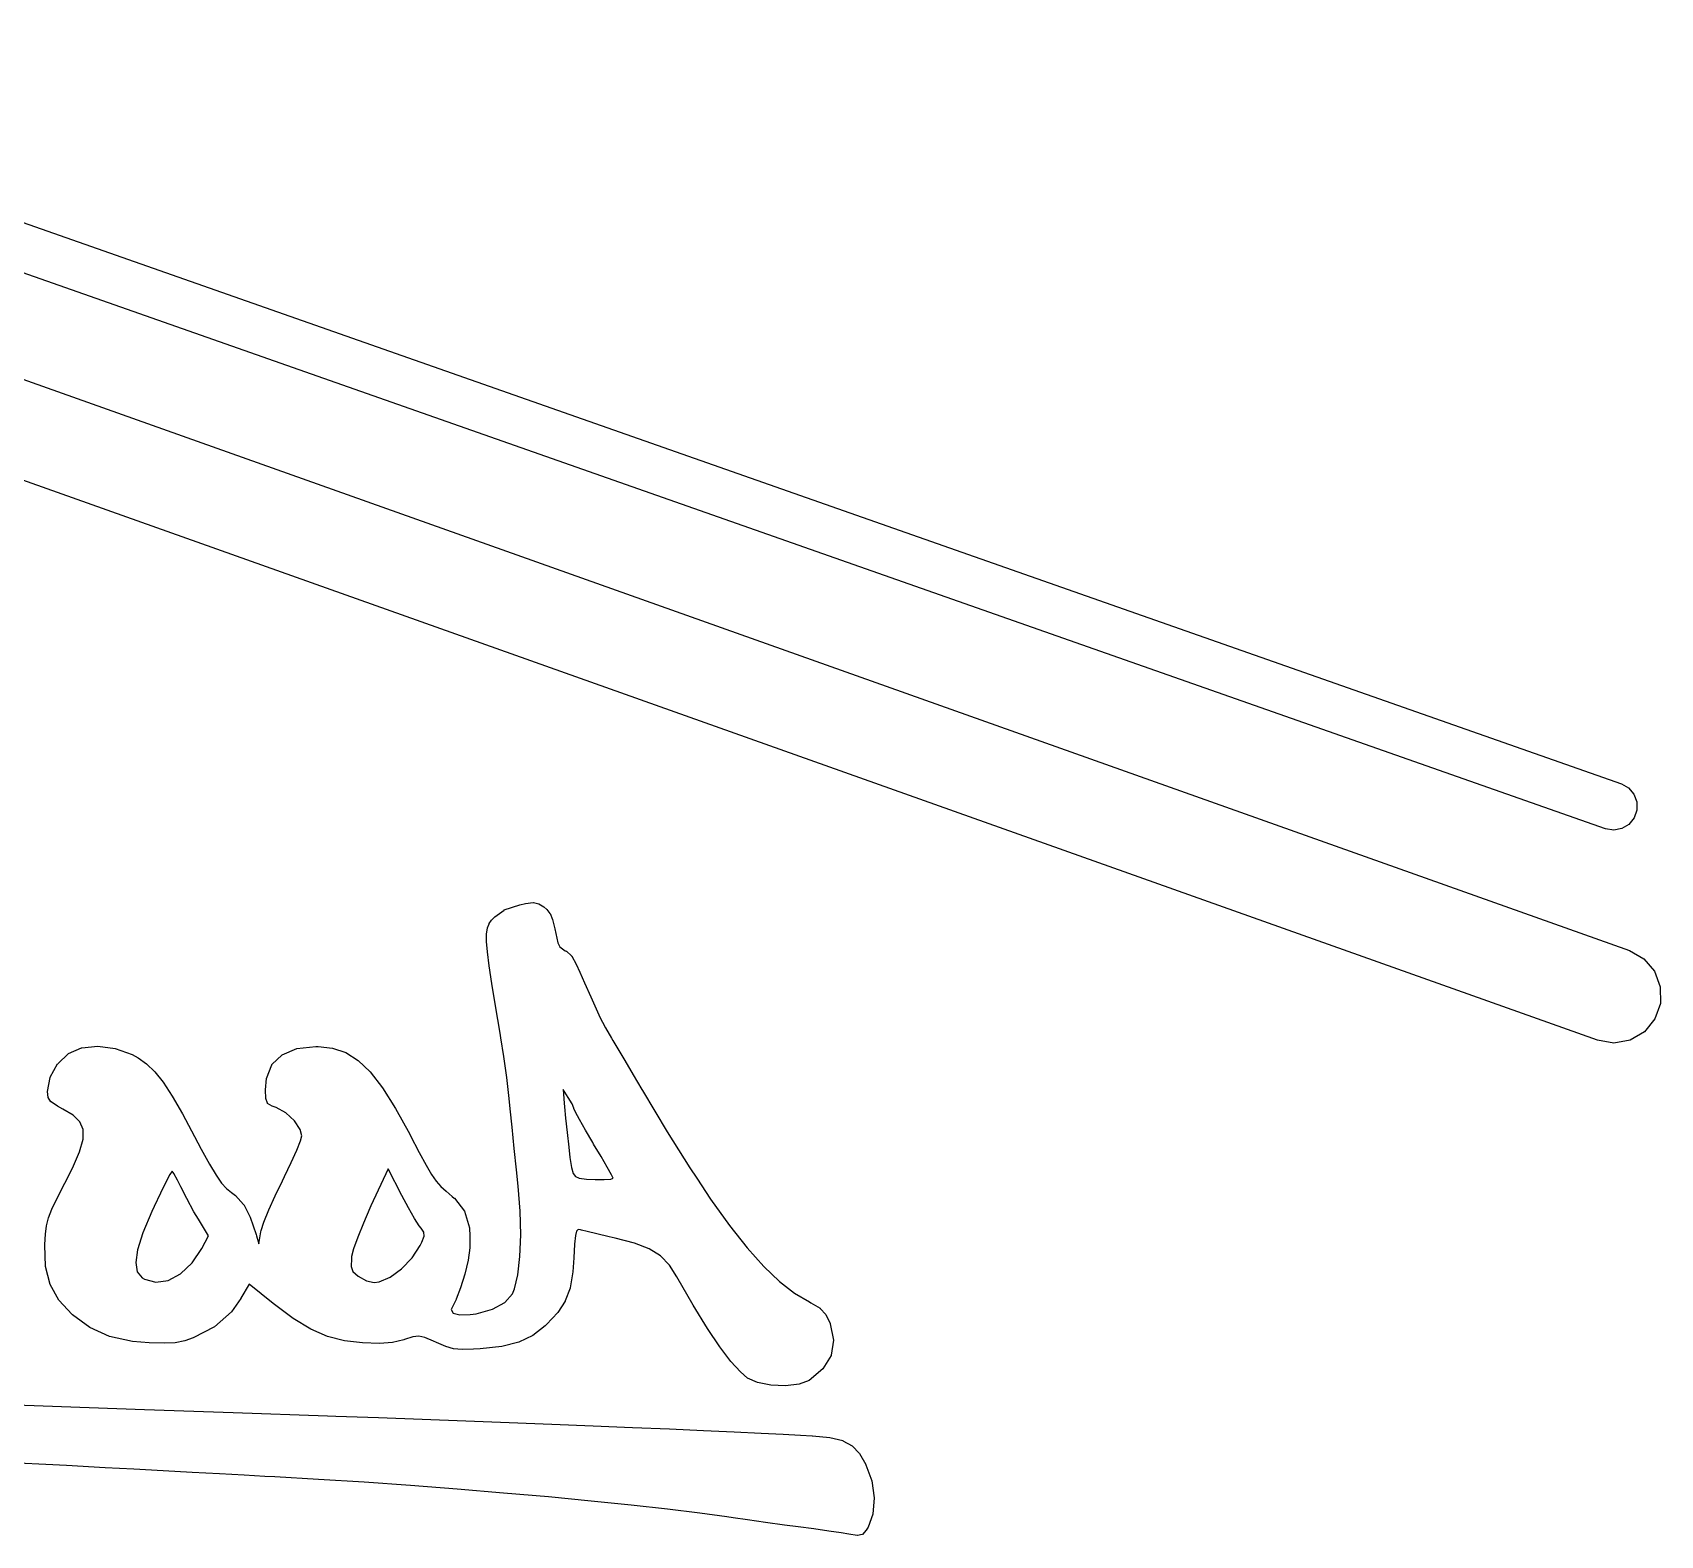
# Model space of a CAD drawing. Extents: x 42 to 258, y -102 to -28.
# Drawn here: x 223.99 to 258.16, y -90.71 to -59.17 of the extents above; entities that cross this region are included whole.
import ezdxf

# ---------------------------------------------------------------- set-up
doc = ezdxf.new("R2010")
doc.units = 0
doc.header["$MEASUREMENT"] = 0
doc.layers.add('BLACK', color=7, linetype='CONTINUOUS')

msp = doc.modelspace()

# ---------------------------------------------------------------- linework, layer by layer
at = {"layer": 'Black'}
for p, q in [((114.635, -27.6328), (257.51, -78.4328)), ((123.991, -28.1032), (257.341, -74.9345)), ((257.009, -75.878), (123.659, -29.0468)), ((256.84, -80.3172), (113.965, -29.5172)), ((257.341, -74.9345), (257.492, -75.0196)), ((257.492, -75.0196), (257.605, -75.1514)), ((257.605, -75.1514), (257.666, -75.3139)), ((257.668, -75.4875), (257.611, -75.6513)), ((257.666, -75.3139), (257.668, -75.4875)), ((257.501, -75.7856), (257.351, -75.8741)), ((257.611, -75.6513), (257.501, -75.7856)), ((257.181, -75.9062), (257.009, -75.878)), ((257.351, -75.8741), (257.181, -75.9062)), ((233.895, -77.5825), (234.219, -77.4711)), ((234.219, -77.4709), (234.342, -77.4462)), ((234.219, -77.471), (234.219, -77.4709)), ((234.219, -77.4711), (234.219, -77.471)), ((234.342, -77.4461), (234.504, -77.4275)), ((234.342, -77.4462), (234.342, -77.4461)), ((234.342, -77.4461), (234.342, -77.4461)), ((234.504, -77.4275), (234.505, -77.4276)), ((234.505, -77.4276), (234.506, -77.4276)), ((234.506, -77.4276), (234.618, -77.4497)), ((234.618, -77.4497), (234.618, -77.4497)), ((234.618, -77.4497), (234.618, -77.4497)), ((234.618, -77.4497), (234.618, -77.45)), ((234.618, -77.45), (234.619, -77.4503)), ((234.619, -77.4503), (234.619, -77.4503)), ((234.619, -77.4503), (234.619, -77.4503)), ((234.619, -77.4503), (234.727, -77.5173)), ((234.727, -77.5173), (234.727, -77.5175)), ((234.727, -77.5175), (234.728, -77.5177)), ((234.728, -77.5177), (234.79, -77.5706)), ((233.542, -77.9594), (233.577, -77.8696)), ((233.577, -77.8691), (233.578, -77.8686)), ((233.577, -77.8696), (233.577, -77.8691)), ((233.578, -77.8686), (233.629, -77.795)), ((233.629, -77.7944), (233.695, -77.7237)), ((233.629, -77.7947), (233.629, -77.7944)), ((233.629, -77.795), (233.629, -77.7947)), ((233.695, -77.7237), (233.696, -77.7234)), ((233.696, -77.7231), (233.894, -77.5831)), ((233.696, -77.7234), (233.696, -77.7231)), ((233.894, -77.5828), (233.895, -77.5825)), ((233.894, -77.5831), (233.894, -77.5828)), ((234.79, -77.5706), (234.791, -77.571)), ((234.791, -77.571), (234.791, -77.5714)), ((234.791, -77.5714), (234.854, -77.6549)), ((234.854, -77.6549), (234.854, -77.6555)), ((234.854, -77.6555), (234.855, -77.656)), ((234.855, -77.656), (234.907, -77.7816)), ((234.907, -77.7816), (234.907, -77.782)), ((234.907, -77.782), (234.907, -77.7823)), ((234.907, -77.7823), (234.959, -77.9777)), ((233.524, -78.08), (233.542, -77.9605)), ((233.524, -78.0803), (233.524, -78.08)), ((233.524, -78.0807), (233.524, -78.0803)), ((233.524, -78.2431), (233.524, -78.0807)), ((233.542, -77.96), (233.542, -77.9594)), ((233.542, -77.9605), (233.542, -77.96)), ((234.959, -77.9777), (234.959, -77.9779)), ((234.959, -77.9779), (234.959, -77.978)), ((234.959, -77.978), (235.021, -78.2704)), ((233.524, -78.2433), (233.524, -78.2431)), ((233.524, -78.2435), (233.524, -78.2433)), ((233.542, -78.4623), (233.524, -78.2435)), ((233.542, -78.4624), (233.542, -78.4623)), ((233.542, -78.4625), (233.542, -78.4624)), ((233.578, -78.751), (233.542, -78.4625)), ((235.021, -78.2704), (235.06, -78.3537)), ((235.06, -78.3537), (235.175, -78.4365)), ((235.175, -78.4365), (235.197, -78.4452)), ((235.197, -78.4452), (235.197, -78.4453)), ((235.197, -78.4453), (235.197, -78.4453)), ((235.197, -78.4453), (235.198, -78.4457)), ((235.198, -78.4457), (235.199, -78.4461)), ((235.199, -78.4461), (235.199, -78.4462)), ((235.199, -78.4462), (235.199, -78.4462)), ((235.199, -78.4462), (235.309, -78.5472)), ((235.309, -78.5472), (235.309, -78.5478)), ((235.309, -78.5478), (235.31, -78.5483)), ((235.31, -78.5483), (235.406, -78.7159)), ((257.51, -78.4328), (257.812, -78.6042)), ((233.578, -78.7511), (233.578, -78.751)), ((233.634, -79.1226), (233.578, -78.7511)), ((233.578, -78.7511), (233.578, -78.7511)), ((235.406, -78.7159), (235.406, -78.7162)), ((235.406, -78.7162), (235.407, -78.7165)), ((235.407, -78.7165), (235.479, -78.8871)), ((235.479, -78.8871), (235.479, -78.8871)), ((235.479, -78.8871), (235.578, -79.1139)), ((257.812, -78.6042), (258.037, -78.8686)), ((258.037, -78.8686), (258.158, -79.194)), ((233.634, -79.1227), (233.634, -79.1226)), ((233.711, -79.5907), (233.634, -79.1227)), ((233.634, -79.1227), (233.634, -79.1227)), ((235.578, -79.1139), (235.578, -79.1139)), ((235.578, -79.1139), (235.709, -79.405)), ((258.158, -79.194), (258.161, -79.5413)), ((233.808, -80.1684), (233.711, -79.5907)), ((233.711, -79.5907), (233.711, -79.5907)), ((233.711, -79.5907), (233.711, -79.5907)), ((235.709, -79.405), (235.882, -79.7856)), ((258.161, -79.5413), (258.045, -79.8685)), ((235.882, -79.7856), (235.882, -79.7856)), ((235.882, -79.7856), (235.897, -79.8173)), ((235.897, -79.8173), (236.017, -80.0527)), ((258.045, -79.8685), (257.823, -80.1362)), ((233.824, -80.2648), (233.808, -80.1684)), ((233.808, -80.1684), (233.808, -80.1684)), ((233.808, -80.1684), (233.808, -80.1684)), ((233.885, -80.6536), (233.824, -80.2648)), ((236.017, -80.0527), (236.143, -80.2731)), ((236.143, -80.2731), (236.171, -80.3193)), ((257.823, -80.1362), (257.524, -80.3121)), ((224.522, -80.8119), (224.748, -80.595)), ((224.748, -80.595), (224.749, -80.5945)), ((224.748, -80.595), (224.748, -80.595)), ((224.748, -80.595), (224.748, -80.595)), ((224.749, -80.5945), (224.75, -80.5941)), ((224.75, -80.594), (225.025, -80.4783)), ((224.75, -80.5941), (224.75, -80.594)), ((224.75, -80.5941), (224.75, -80.5941)), ((225.025, -80.4782), (225.026, -80.478)), ((225.025, -80.4783), (225.025, -80.4782)), ((225.026, -80.478), (225.364, -80.4423)), ((225.364, -80.4423), (225.365, -80.4424)), ((225.365, -80.4424), (225.366, -80.4423)), ((225.366, -80.4423), (225.729, -80.488)), ((225.729, -80.488), (225.729, -80.4881)), ((225.729, -80.4881), (225.73, -80.4882)), ((225.73, -80.4882), (226.082, -80.6146)), ((226.082, -80.6146), (226.082, -80.6148)), ((226.082, -80.6148), (226.082, -80.6149)), ((226.082, -80.6149), (226.208, -80.6837)), ((229.019, -80.828), (229.231, -80.6195)), ((229.231, -80.6195), (229.232, -80.6194)), ((229.231, -80.6195), (229.231, -80.6195)), ((229.232, -80.619), (229.233, -80.6185)), ((229.232, -80.6194), (229.232, -80.619)), ((229.233, -80.6185), (229.54, -80.4923)), ((229.233, -80.6185), (229.233, -80.6185)), ((229.233, -80.6185), (229.233, -80.6185)), ((229.54, -80.4923), (229.541, -80.4921)), ((229.541, -80.4921), (229.542, -80.4919)), ((229.542, -80.4919), (229.943, -80.4495)), ((229.943, -80.4495), (229.943, -80.4495)), ((229.943, -80.4495), (229.943, -80.4495)), ((229.943, -80.4495), (229.986, -80.4499)), ((229.986, -80.4499), (229.987, -80.45)), ((229.987, -80.45), (229.987, -80.45)), ((229.987, -80.45), (230.291, -80.4827)), ((230.291, -80.4827), (230.292, -80.4828)), ((230.292, -80.4828), (230.292, -80.4829)), ((230.292, -80.4829), (230.568, -80.575)), ((230.568, -80.575), (230.569, -80.5753)), ((230.569, -80.5753), (230.57, -80.5755)), ((230.57, -80.5755), (230.828, -80.7373)), ((236.171, -80.3193), (236.171, -80.3193)), ((236.171, -80.3193), (236.172, -80.3193)), ((236.172, -80.3193), (236.277, -80.4954)), ((236.277, -80.4954), (236.277, -80.4954)), ((236.277, -80.4954), (236.277, -80.4954)), ((236.277, -80.4954), (236.425, -80.7438)), ((257.182, -80.375), (256.84, -80.3172)), ((257.524, -80.3121), (257.182, -80.375)), ((224.366, -81.0932), (224.521, -80.8131)), ((224.521, -80.8125), (224.522, -80.8119)), ((224.521, -80.8131), (224.521, -80.8125)), ((226.208, -80.6837), (226.208, -80.6839)), ((226.208, -80.6839), (226.209, -80.684)), ((226.209, -80.684), (226.388, -80.8109)), ((226.388, -80.8109), (226.388, -80.8112)), ((226.388, -80.8112), (226.388, -80.8114)), ((226.388, -80.8114), (226.559, -80.977)), ((228.903, -81.1188), (229.018, -80.8297)), ((229.018, -80.8294), (229.019, -80.8288)), ((229.018, -80.8295), (229.018, -80.8294)), ((229.018, -80.8297), (229.018, -80.8295)), ((229.019, -80.8281), (229.019, -80.828)), ((229.019, -80.8282), (229.019, -80.8281)), ((229.019, -80.8288), (229.019, -80.8282)), ((230.828, -80.7373), (230.829, -80.7377)), ((230.829, -80.7377), (230.829, -80.7379)), ((230.829, -80.7379), (231.081, -80.9798)), ((233.946, -81.1004), (233.885, -80.6536)), ((236.425, -80.7438), (236.425, -80.7438)), ((236.425, -80.7438), (236.425, -80.7438)), ((236.425, -80.7438), (236.6, -81.0383)), ((224.309, -81.3891), (224.366, -81.0947)), ((224.366, -81.0939), (224.366, -81.0932)), ((224.366, -81.0947), (224.366, -81.0939)), ((226.559, -80.977), (226.559, -80.9773)), ((226.559, -80.9773), (226.559, -80.9775)), ((226.559, -80.9775), (226.733, -81.1974)), ((226.733, -81.1974), (226.734, -81.1976)), ((226.734, -81.1976), (226.734, -81.1977)), ((226.734, -81.1977), (226.923, -81.4874)), ((228.881, -81.354), (228.903, -81.1202)), ((228.903, -81.1195), (228.903, -81.1188)), ((228.903, -81.1202), (228.903, -81.1195)), ((231.081, -80.9798), (231.081, -80.9801)), ((231.081, -80.9801), (231.082, -80.9804)), ((231.082, -80.9804), (231.338, -81.3126)), ((231.338, -81.3126), (231.338, -81.3128)), ((231.338, -81.3128), (231.339, -81.313)), ((231.339, -81.313), (231.611, -81.7458)), ((233.999, -81.5368), (233.946, -81.1004)), ((236.6, -81.0383), (236.6, -81.0383)), ((236.6, -81.0383), (236.6, -81.0383)), ((236.6, -81.0383), (236.785, -81.3526)), ((224.309, -81.3899), (224.309, -81.3891)), ((224.309, -81.3906), (224.309, -81.3899)), ((224.322, -81.5168), (224.309, -81.3906)), ((224.322, -81.517), (224.322, -81.5168)), ((224.322, -81.5173), (224.322, -81.517)), ((224.322, -81.5179), (224.322, -81.5173)), ((224.322, -81.5184), (224.322, -81.5179)), ((224.323, -81.5187), (224.322, -81.5184)), ((224.323, -81.5189), (224.323, -81.5187)), ((224.381, -81.6101), (224.323, -81.5189)), ((224.381, -81.6102), (224.381, -81.6101)), ((224.381, -81.6103), (224.381, -81.6102)), ((224.382, -81.6108), (224.381, -81.6103)), ((224.382, -81.6114), (224.382, -81.6108)), ((224.383, -81.6115), (224.382, -81.6114)), ((224.382, -81.6114), (224.382, -81.6114)), ((224.515, -81.7006), (224.383, -81.6115)), ((226.923, -81.4874), (226.923, -81.4876)), ((226.923, -81.4876), (226.923, -81.4877)), ((226.923, -81.4877), (227.14, -81.8627)), ((228.881, -81.3543), (228.881, -81.354)), ((228.881, -81.3546), (228.881, -81.3543)), ((228.888, -81.5379), (228.881, -81.3546)), ((228.888, -81.5387), (228.888, -81.5379)), ((228.888, -81.5394), (228.888, -81.5387)), ((228.925, -81.6386), (228.888, -81.5394)), ((228.926, -81.6393), (228.925, -81.6386)), ((228.926, -81.6399), (228.926, -81.6393)), ((228.926, -81.64), (228.926, -81.6399)), ((228.926, -81.6401), (228.926, -81.64)), ((228.927, -81.6406), (228.926, -81.6401)), ((228.927, -81.6411), (228.927, -81.6406)), ((229.021, -81.6991), (228.927, -81.6411)), ((234.022, -81.7567), (233.999, -81.5368)), ((235.238, -81.5141), (235.129, -81.3492)), ((235.129, -81.3492), (235.153, -81.638)), ((235.153, -81.638), (235.16, -81.7101)), ((235.319, -81.6517), (235.238, -81.5141)), ((235.357, -81.7438), (235.319, -81.6517)), ((236.785, -81.3526), (236.785, -81.3526)), ((236.785, -81.3526), (236.785, -81.3526)), ((236.785, -81.3526), (236.797, -81.372)), ((236.797, -81.372), (237.315, -82.2376)), ((224.515, -81.7007), (224.515, -81.7006)), ((224.515, -81.7009), (224.515, -81.7007)), ((224.627, -81.7595), (224.515, -81.7009)), ((224.846, -81.8885), (224.627, -81.7595)), ((224.99, -82.0257), (224.846, -81.8885)), ((227.14, -81.8627), (227.14, -81.8627)), ((227.14, -81.8627), (227.14, -81.8628)), ((227.14, -81.8628), (227.396, -82.3386)), ((229.022, -81.6993), (229.021, -81.6991)), ((229.022, -81.6995), (229.022, -81.6993)), ((229.104, -81.7284), (229.022, -81.6995)), ((229.309, -81.8377), (229.104, -81.7284)), ((229.49, -82.0042), (229.309, -81.8377)), ((231.611, -81.7458), (231.611, -81.746)), ((231.611, -81.746), (231.611, -81.7461)), ((231.611, -81.7461), (231.91, -82.29)), ((234.059, -82.1376), (234.022, -81.7567)), ((235.16, -81.7101), (235.183, -81.9521)), ((235.183, -81.9521), (235.183, -81.9521)), ((235.183, -81.9521), (235.214, -82.2514)), ((235.357, -81.7478), (235.357, -81.7438)), ((235.358, -81.7485), (235.357, -81.7478)), ((235.358, -81.7493), (235.358, -81.7485)), ((235.389, -81.8217), (235.358, -81.7493)), ((235.389, -81.8219), (235.389, -81.8217)), ((235.389, -81.8221), (235.389, -81.8219)), ((235.474, -81.9804), (235.389, -81.8221)), ((235.474, -81.9805), (235.474, -81.9804)), ((235.599, -82.2021), (235.474, -81.9805)), ((235.474, -81.9805), (235.474, -81.9805)), ((225.06, -82.1878), (224.99, -82.0257)), ((225.058, -82.3923), (225.06, -82.1878)), ((227.396, -82.3386), (227.396, -82.3387)), ((227.396, -82.3387), (227.396, -82.3387)), ((227.396, -82.3387), (227.534, -82.5981)), ((229.611, -82.1906), (229.49, -82.0042)), ((229.643, -82.3231), (229.611, -82.1906)), ((229.615, -82.4292), (229.643, -82.3231)), ((231.91, -82.29), (231.91, -82.29)), ((231.91, -82.29), (231.91, -82.29)), ((231.91, -82.29), (231.92, -82.3097)), ((231.92, -82.3097), (232.11, -82.6692)), ((234.104, -82.5845), (234.059, -82.1376)), ((234.059, -82.1376), (234.059, -82.1376)), ((234.059, -82.1376), (234.059, -82.1376)), ((235.214, -82.2514), (235.248, -82.5596)), ((235.6, -82.2021), (235.599, -82.2021)), ((235.6, -82.2022), (235.6, -82.2021)), ((235.754, -82.4645), (235.6, -82.2022)), ((237.315, -82.2376), (237.789, -82.9937)), ((224.834, -82.9969), (224.982, -82.6565)), ((224.982, -82.6565), (225.058, -82.3923)), ((227.534, -82.5981), (227.708, -82.9153)), ((229.425, -82.8804), (229.539, -82.6236)), ((229.539, -82.6236), (229.615, -82.4292)), ((232.11, -82.6692), (232.255, -82.9367)), ((234.151, -83.0371), (234.104, -82.5845)), ((234.104, -82.5845), (234.104, -82.5845)), ((234.104, -82.5845), (234.104, -82.5845)), ((235.248, -82.5596), (235.274, -82.7781)), ((235.754, -82.4646), (235.754, -82.4645)), ((235.754, -82.4645), (235.754, -82.4645)), ((235.771, -82.4938), (235.754, -82.4646)), ((235.927, -82.7569), (235.771, -82.4938)), ((235.771, -82.4938), (235.771, -82.4938)), ((224.674, -83.3151), (224.834, -82.9969)), ((227.708, -82.9153), (227.848, -83.1473)), ((229.284, -83.1744), (229.425, -82.8804)), ((231.457, -83.0172), (231.096, -83.7937)), ((231.746, -83.575), (231.457, -83.0172)), ((232.255, -82.9367), (232.371, -83.1321)), ((235.274, -82.7781), (235.306, -82.9877)), ((235.306, -82.9877), (235.342, -83.1121)), ((236.056, -82.9793), (235.927, -82.7569)), ((236.146, -83.139), (236.056, -82.9793)), ((237.789, -82.9937), (237.934, -83.2117)), ((224.513, -83.6285), (224.674, -83.3151)), ((226.791, -83.2967), (226.677, -83.5276)), ((226.877, -83.1348), (226.791, -83.2967)), ((226.922, -83.0659), (226.877, -83.1348)), ((226.963, -83.114), (226.922, -83.0659)), ((227.039, -83.2493), (226.963, -83.114)), ((227.108, -83.3905), (227.039, -83.2493)), ((227.848, -83.1473), (227.963, -83.3119)), ((227.963, -83.3119), (228.067, -83.4272)), ((229.087, -83.5774), (229.24, -83.2625)), ((229.24, -83.2625), (229.284, -83.1744)), ((229.24, -83.2625), (229.24, -83.2625)), ((229.24, -83.2625), (229.24, -83.2625)), ((232.371, -83.1321), (232.469, -83.2754)), ((232.469, -83.2754), (232.565, -83.3866)), ((234.187, -83.376), (234.151, -83.0371)), ((234.151, -83.0371), (234.151, -83.0371)), ((234.151, -83.0371), (234.151, -83.0371)), ((235.342, -83.1121), (235.387, -83.176)), ((235.387, -83.176), (235.45, -83.2054)), ((235.45, -83.2054), (235.469, -83.21)), ((235.469, -83.21), (235.618, -83.2301)), ((235.618, -83.2301), (235.805, -83.2404)), ((235.805, -83.2404), (235.99, -83.2405)), ((235.99, -83.2405), (236.131, -83.2304)), ((236.131, -83.2304), (236.182, -83.2115)), ((236.182, -83.2115), (236.146, -83.139)), ((237.934, -83.2117), (238.223, -83.6474)), ((224.402, -83.8612), (224.513, -83.6287)), ((224.513, -83.6286), (224.513, -83.6285)), ((224.513, -83.6287), (224.513, -83.6286)), ((226.677, -83.5276), (226.545, -83.8057)), ((227.231, -83.6367), (227.108, -83.3905)), ((227.108, -83.3905), (227.108, -83.3905)), ((227.108, -83.3905), (227.108, -83.3905)), ((227.231, -83.6368), (227.231, -83.6367)), ((227.231, -83.6367), (227.231, -83.6367)), ((227.382, -83.9132), (227.231, -83.6368)), ((228.067, -83.4272), (228.172, -83.5112)), ((228.172, -83.5112), (228.251, -83.5709)), ((228.251, -83.5709), (228.251, -83.5712)), ((228.251, -83.5712), (228.252, -83.5715)), ((228.252, -83.5715), (228.425, -83.7623)), ((228.953, -83.8772), (229.087, -83.5775)), ((229.087, -83.5775), (229.087, -83.5774)), ((229.087, -83.5774), (229.087, -83.5774)), ((231.746, -83.5751), (231.746, -83.575)), ((231.882, -83.8304), (231.746, -83.5751)), ((231.746, -83.5751), (231.746, -83.5751)), ((232.565, -83.3866), (232.672, -83.4859)), ((232.672, -83.4859), (232.803, -83.5933)), ((232.803, -83.5933), (232.803, -83.5933)), ((232.803, -83.5933), (232.803, -83.5934)), ((232.803, -83.5934), (232.846, -83.6297)), ((232.846, -83.6297), (232.847, -83.6301)), ((232.847, -83.6301), (232.847, -83.6305)), ((232.847, -83.6305), (233.058, -83.902)), ((234.229, -83.9), (234.187, -83.376)), ((238.223, -83.6474), (238.622, -84.2055)), ((224.289, -84.2081), (224.33, -84.0446)), ((224.33, -84.0446), (224.331, -84.0443)), ((224.331, -84.044), (224.402, -83.8615)), ((224.331, -84.0443), (224.331, -84.044)), ((224.402, -83.8613), (224.402, -83.8612)), ((224.402, -83.8615), (224.402, -83.8613)), ((226.498, -83.9087), (226.311, -84.3558)), ((226.545, -83.8057), (226.498, -83.9087)), ((227.382, -83.9133), (227.382, -83.9132)), ((227.382, -83.9132), (227.382, -83.9132)), ((227.475, -84.0734), (227.382, -83.9133)), ((228.425, -83.7623), (228.426, -83.7629)), ((228.426, -83.7629), (228.426, -83.7634)), ((228.426, -83.7634), (228.565, -84.0264)), ((228.565, -84.0264), (228.565, -84.0268)), ((228.565, -84.0268), (228.565, -84.0272)), ((228.565, -84.0272), (228.686, -84.3899)), ((228.85, -84.1318), (228.952, -83.8774)), ((228.952, -83.8774), (228.953, -83.8773)), ((228.953, -83.8773), (228.953, -83.8772)), ((231.075, -83.8386), (230.937, -84.154)), ((231.096, -83.7937), (231.075, -83.8386)), ((231.882, -83.8305), (231.882, -83.8304)), ((231.882, -83.8304), (231.882, -83.8304)), ((232.009, -84.0531), (231.882, -83.8305)), ((233.058, -83.902), (233.058, -83.902)), ((233.058, -83.902), (233.058, -83.902)), ((233.058, -83.902), (233.058, -83.9028)), ((233.058, -83.9028), (233.058, -83.9035)), ((233.058, -83.9035), (233.058, -83.9035)), ((233.058, -83.9035), (233.058, -83.9036)), ((233.058, -83.9036), (233.168, -84.2496)), ((234.241, -84.3997), (234.229, -83.9)), ((224.255, -84.603), (224.267, -84.3846)), ((224.267, -84.3842), (224.289, -84.2088)), ((224.267, -84.3844), (224.267, -84.3842)), ((224.267, -84.3846), (224.267, -84.3844)), ((224.289, -84.2085), (224.289, -84.2081)), ((224.289, -84.2088), (224.289, -84.2085)), ((226.311, -84.3558), (226.199, -84.7106)), ((227.475, -84.0735), (227.475, -84.0734)), ((227.686, -84.4234), (227.475, -84.0735)), ((227.475, -84.0735), (227.475, -84.0735)), ((228.686, -84.3899), (228.686, -84.3901)), ((228.686, -84.3901), (228.686, -84.3902)), ((228.686, -84.3902), (228.695, -84.4219)), ((228.741, -84.5911), (228.786, -84.3369)), ((228.786, -84.3367), (228.792, -84.3115)), ((228.786, -84.3368), (228.786, -84.3367)), ((228.786, -84.3369), (228.786, -84.3368)), ((228.792, -84.311), (228.85, -84.1321)), ((228.792, -84.3113), (228.792, -84.311)), ((228.792, -84.3115), (228.792, -84.3113)), ((228.85, -84.1319), (228.85, -84.1318)), ((228.85, -84.1321), (228.85, -84.1319)), ((230.937, -84.154), (230.819, -84.4497)), ((232.009, -84.0532), (232.009, -84.0531)), ((232.01, -84.0533), (232.009, -84.0532)), ((232.109, -84.2118), (232.01, -84.0533)), ((232.109, -84.212), (232.109, -84.2118)), ((232.109, -84.2122), (232.109, -84.212)), ((232.148, -84.2625), (232.109, -84.2122)), ((232.21, -84.3454), (232.148, -84.2625)), ((232.217, -84.4251), (232.21, -84.3454)), ((233.168, -84.2496), (233.168, -84.2503)), ((233.168, -84.2503), (233.168, -84.251)), ((233.168, -84.251), (233.171, -84.4258)), ((235.41, -84.3207), (235.387, -84.4151)), ((235.444, -84.2888), (235.41, -84.3207)), ((235.498, -84.294), (235.444, -84.2888)), ((235.513, -84.2982), (235.498, -84.294)), ((235.513, -84.2983), (235.513, -84.2982)), ((235.513, -84.2982), (235.513, -84.2982)), ((235.633, -84.3293), (235.513, -84.2983)), ((235.634, -84.3293), (235.633, -84.3293)), ((235.841, -84.3791), (235.634, -84.3293)), ((235.634, -84.3293), (235.634, -84.3293)), ((236.1, -84.4389), (235.841, -84.3791)), ((235.841, -84.3791), (235.841, -84.3791)), ((235.841, -84.3791), (235.841, -84.3791)), ((238.622, -84.2055), (238.993, -84.675)), ((224.255, -84.6031), (224.255, -84.603)), ((224.255, -84.6067), (224.255, -84.6031)), ((224.255, -84.6031), (224.255, -84.6031)), ((224.255, -84.6069), (224.255, -84.6067)), ((224.255, -84.607), (224.255, -84.6069)), ((224.269, -85.0628), (224.255, -84.607)), ((226.199, -84.7106), (226.159, -84.9808)), ((227.344, -84.9893), (227.548, -84.685)), ((227.548, -84.685), (227.686, -84.4234)), ((228.695, -84.4219), (228.741, -84.5911)), ((230.733, -84.6942), (230.692, -84.8561)), ((230.819, -84.4497), (230.733, -84.6942)), ((231.959, -84.8796), (232.13, -84.6211)), ((232.13, -84.6211), (232.165, -84.5517)), ((232.165, -84.5517), (232.217, -84.4251)), ((233.175, -84.6708), (233.134, -84.9316)), ((233.171, -84.4258), (233.175, -84.6684)), ((233.175, -84.6684), (233.175, -84.6687)), ((233.175, -84.6687), (233.175, -84.669)), ((233.175, -84.669), (233.175, -84.6705)), ((233.175, -84.6705), (233.175, -84.6706)), ((233.175, -84.6706), (233.175, -84.6708)), ((234.225, -84.8528), (234.241, -84.3997)), ((235.37, -84.5941), (235.355, -84.8788)), ((235.387, -84.4151), (235.37, -84.5941)), ((236.219, -84.4658), (236.1, -84.4389)), ((236.1, -84.4389), (236.1, -84.4389)), ((236.1, -84.4389), (236.1, -84.4389)), ((236.629, -84.5724), (236.219, -84.4658)), ((236.938, -84.6921), (236.629, -84.5724)), ((237.173, -84.8414), (236.938, -84.6921)), ((238.993, -84.675), (239.341, -85.0629)), ((224.269, -85.0633), (224.269, -85.0628)), ((224.269, -85.0638), (224.269, -85.0633)), ((224.362, -85.4403), (224.269, -85.0638)), ((226.159, -84.9808), (226.191, -85.1741)), ((227.101, -85.2153), (227.344, -84.9893)), ((230.687, -84.8945), (230.679, -85.0606)), ((230.679, -85.0606), (230.719, -85.1659)), ((230.692, -84.8561), (230.687, -84.8945)), ((231.738, -85.1099), (231.959, -84.8796)), ((233.134, -84.932), (233.064, -85.2254)), ((233.134, -84.9316), (233.134, -84.9318)), ((233.134, -84.9318), (233.134, -84.932)), ((234.182, -85.2369), (234.225, -84.8528)), ((235.355, -84.8789), (235.333, -85.1778)), ((235.355, -84.8788), (235.355, -84.8788)), ((235.355, -84.8788), (235.355, -84.8789)), ((237.361, -85.037), (237.173, -84.8414)), ((237.519, -85.2805), (237.361, -85.037)), ((239.341, -85.0629), (239.671, -85.3761)), ((226.191, -85.1741), (226.293, -85.2998)), ((226.293, -85.2998), (226.343, -85.331)), ((226.343, -85.331), (226.581, -85.3955)), ((226.581, -85.3955), (226.841, -85.3538)), ((226.841, -85.3538), (227.101, -85.2153)), ((230.719, -85.1659), (230.827, -85.2664)), ((230.827, -85.2664), (230.831, -85.2695)), ((230.831, -85.2695), (231.001, -85.3636)), ((231.001, -85.3636), (231.166, -85.4024)), ((231.166, -85.4024), (231.268, -85.3885)), ((231.268, -85.3885), (231.498, -85.2877)), ((231.498, -85.2877), (231.738, -85.1099)), ((233.064, -85.2257), (232.979, -85.5121)), ((233.064, -85.2254), (233.064, -85.2255)), ((233.064, -85.2255), (233.064, -85.2257)), ((234.113, -85.5297), (234.182, -85.2369)), ((235.333, -85.1783), (235.276, -85.5146)), ((235.333, -85.1778), (235.333, -85.1781)), ((235.333, -85.1781), (235.333, -85.1783)), ((237.863, -85.8748), (237.519, -85.2805)), ((239.671, -85.3761), (239.988, -85.6214)), ((224.362, -85.4409), (224.362, -85.4403)), ((224.362, -85.4415), (224.362, -85.4409)), ((224.543, -85.7676), (224.362, -85.4415)), ((228.369, -85.7316), (228.169, -86.0139)), ((228.538, -85.436), (228.369, -85.7312)), ((228.369, -85.7312), (228.369, -85.7314)), ((228.369, -85.7314), (228.369, -85.7316)), ((229.041, -85.8369), (228.538, -85.436)), ((232.888, -85.7529), (232.805, -85.9067)), ((232.978, -85.5124), (232.888, -85.7523)), ((232.888, -85.7523), (232.888, -85.7526)), ((232.888, -85.7526), (232.888, -85.7529)), ((232.979, -85.5121), (232.978, -85.5122)), ((232.978, -85.5122), (232.978, -85.5124)), ((233.909, -85.8165), (234.07, -85.6351)), ((234.07, -85.6351), (234.113, -85.5297)), ((235.276, -85.5155), (235.175, -85.7873)), ((235.276, -85.5146), (235.276, -85.5151)), ((235.276, -85.5151), (235.276, -85.5155)), ((239.988, -85.6214), (240.299, -85.8061)), ((224.544, -85.768), (224.543, -85.7676)), ((224.544, -85.7685), (224.544, -85.768)), ((224.826, -86.0729), (224.544, -85.7685)), ((224.826, -86.073), (224.826, -86.0729)), ((224.827, -86.0732), (224.826, -86.073)), ((224.83, -86.0764), (224.827, -86.0732)), ((224.83, -86.0766), (224.83, -86.0764)), ((224.83, -86.0767), (224.83, -86.0766)), ((225.196, -86.3462), (224.83, -86.0767)), ((228.168, -86.0147), (227.812, -86.3318)), ((228.169, -86.0143), (228.168, -86.0147)), ((228.169, -86.0139), (228.169, -86.0143)), ((229.042, -85.837), (229.041, -85.8369)), ((229.041, -85.8369), (229.041, -85.8369)), ((229.462, -86.1519), (229.042, -85.837)), ((232.805, -85.9067), (232.778, -85.9689)), ((232.778, -85.9689), (232.824, -86.0407)), ((232.824, -86.0407), (232.964, -86.0794)), ((232.964, -86.0794), (233.181, -86.0741)), ((233.181, -86.0741), (233.302, -86.0558)), ((233.302, -86.0558), (233.646, -85.9603)), ((233.646, -85.9603), (233.909, -85.8165)), ((235.016, -86.0318), (234.784, -86.2814)), ((235.175, -85.7883), (235.016, -86.0312)), ((235.016, -86.0312), (235.016, -86.0315)), ((235.016, -86.0315), (235.016, -86.0318)), ((235.175, -85.7873), (235.175, -85.7878)), ((235.175, -85.7878), (235.175, -85.7883)), ((237.863, -85.8749), (237.863, -85.8748)), ((237.863, -85.8748), (237.863, -85.8748)), ((238.162, -86.3624), (237.863, -85.8749)), ((240.299, -85.8061), (240.331, -85.8225)), ((240.331, -85.8225), (240.331, -85.8226)), ((240.331, -85.8226), (240.331, -85.8227)), ((240.331, -85.8227), (240.525, -85.9408)), ((240.525, -85.9408), (240.525, -85.9413)), ((240.525, -85.9413), (240.526, -85.9417)), ((240.526, -85.9417), (240.645, -86.0714)), ((240.645, -86.0714), (240.646, -86.0721)), ((240.646, -86.0721), (240.646, -86.0727)), ((240.646, -86.0727), (240.735, -86.2579)), ((225.197, -86.3464), (225.196, -86.3462)), ((225.197, -86.3467), (225.197, -86.3464)), ((225.61, -86.5298), (225.197, -86.3467)), ((227.811, -86.3325), (227.364, -86.5623)), ((227.812, -86.3318), (227.811, -86.3321)), ((227.811, -86.3321), (227.811, -86.3325)), ((229.463, -86.152), (229.462, -86.1519)), ((229.463, -86.1521), (229.463, -86.152)), ((229.834, -86.38), (229.463, -86.1521)), ((229.834, -86.3801), (229.834, -86.38)), ((229.834, -86.3803), (229.834, -86.3801)), ((230.184, -86.5337), (229.834, -86.3803)), ((234.755, -86.3091), (234.497, -86.5098)), ((234.756, -86.3088), (234.755, -86.3089)), ((234.755, -86.3089), (234.755, -86.3091)), ((234.784, -86.2816), (234.756, -86.3088)), ((234.784, -86.2814), (234.784, -86.2815)), ((234.784, -86.2815), (234.784, -86.2816)), ((238.162, -86.3625), (238.162, -86.3624)), ((238.162, -86.3626), (238.162, -86.3625)), ((238.421, -86.7524), (238.162, -86.3626)), ((240.735, -86.2579), (240.735, -86.2581)), ((240.735, -86.2581), (240.735, -86.2583)), ((240.735, -86.2583), (240.737, -86.264)), ((240.737, -86.264), (240.737, -86.2644)), ((240.737, -86.2644), (240.737, -86.2648)), ((240.737, -86.2648), (240.807, -86.6074)), ((225.61, -86.5299), (225.61, -86.5298)), ((225.611, -86.5301), (225.61, -86.5299)), ((226.094, -86.6357), (225.611, -86.5301)), ((226.094, -86.6358), (226.094, -86.6357)), ((226.094, -86.6357), (226.094, -86.6357)), ((226.441, -86.6664), (226.094, -86.6358)), ((226.754, -86.6752), (226.441, -86.6664)), ((226.441, -86.6664), (226.441, -86.6664)), ((226.441, -86.6664), (226.441, -86.6664)), ((226.988, -86.6619), (226.754, -86.6752)), ((226.754, -86.6752), (226.754, -86.6752)), ((226.754, -86.6752), (226.754, -86.6752)), ((227.188, -86.6213), (226.988, -86.6619)), ((226.988, -86.6619), (226.988, -86.6619)), ((226.988, -86.6619), (226.988, -86.6619)), ((227.189, -86.6212), (227.188, -86.6212)), ((227.188, -86.6212), (227.188, -86.6213)), ((227.363, -86.5626), (227.189, -86.6212)), ((227.364, -86.5624), (227.363, -86.5626)), ((227.364, -86.5623), (227.364, -86.5624)), ((230.184, -86.5338), (230.184, -86.5337)), ((230.185, -86.534), (230.184, -86.5338)), ((230.541, -86.6257), (230.185, -86.534)), ((230.542, -86.6257), (230.541, -86.6257)), ((230.542, -86.6258), (230.542, -86.6257)), ((230.918, -86.6676), (230.542, -86.6258)), ((230.919, -86.6676), (230.918, -86.6675)), ((230.918, -86.6675), (230.918, -86.6676)), ((231.274, -86.6769), (230.919, -86.6676)), ((231.275, -86.6769), (231.274, -86.6769)), ((231.274, -86.6769), (231.274, -86.6769)), ((231.548, -86.6559), (231.275, -86.6769)), ((231.549, -86.6558), (231.548, -86.6559)), ((231.784, -86.6008), (231.549, -86.6557)), ((231.549, -86.6557), (231.549, -86.6558)), ((231.785, -86.6007), (231.784, -86.6007)), ((231.784, -86.6007), (231.784, -86.6008)), ((231.798, -86.5963), (231.785, -86.6007)), ((231.975, -86.5427), (231.798, -86.5963)), ((232.102, -86.5277), (231.975, -86.5427)), ((232.231, -86.5555), (232.102, -86.5277)), ((232.412, -86.6314), (232.231, -86.5555)), ((232.474, -86.6598), (232.412, -86.6314)), ((232.475, -86.6599), (232.474, -86.6598)), ((232.474, -86.6598), (232.474, -86.6598)), ((232.668, -86.7421), (232.475, -86.6599)), ((232.668, -86.7422), (232.668, -86.7421)), ((232.668, -86.7423), (232.668, -86.7422)), ((232.831, -86.7886), (232.668, -86.7423)), ((233.841, -86.7403), (233.388, -86.7906)), ((233.842, -86.7402), (233.841, -86.7403)), ((234.201, -86.6505), (233.842, -86.7402)), ((233.842, -86.7402), (233.842, -86.7402)), ((234.202, -86.6502), (234.201, -86.6503)), ((234.201, -86.6503), (234.201, -86.6505)), ((234.496, -86.5104), (234.202, -86.6502)), ((234.497, -86.5098), (234.496, -86.5101)), ((234.496, -86.5101), (234.496, -86.5104)), ((238.421, -86.7525), (238.421, -86.7524)), ((238.421, -86.7527), (238.421, -86.7525)), ((238.649, -87.054), (238.421, -86.7527)), ((240.807, -86.6092), (240.755, -86.9264)), ((240.807, -86.6074), (240.807, -86.6074)), ((240.807, -86.6074), (240.807, -86.6075)), ((240.807, -86.6075), (240.807, -86.6083)), ((240.807, -86.6083), (240.807, -86.6091)), ((240.807, -86.6091), (240.807, -86.6091)), ((240.807, -86.6091), (240.807, -86.6092)), ((232.832, -86.7888), (232.831, -86.7886)), ((232.831, -86.7886), (232.831, -86.7886)), ((233.009, -86.8055), (232.832, -86.7888)), ((233.01, -86.8055), (233.009, -86.8055)), ((233.247, -86.7993), (233.01, -86.8055)), ((233.01, -86.8055), (233.01, -86.8055)), ((233.248, -86.7993), (233.247, -86.7993)), ((233.388, -86.7906), (233.248, -86.7993)), ((233.248, -86.7993), (233.248, -86.7993)), ((233.388, -86.7906), (233.388, -86.7906)), ((233.388, -86.7906), (233.388, -86.7906)), ((238.649, -87.0541), (238.649, -87.054)), ((238.649, -87.0543), (238.649, -87.0541)), ((238.85, -87.2763), (238.649, -87.0543)), ((240.754, -86.9282), (240.582, -87.2116)), ((240.755, -86.9273), (240.754, -86.9281)), ((240.754, -86.9281), (240.754, -86.9281)), ((240.754, -86.9281), (240.754, -86.9282)), ((240.755, -86.9264), (240.755, -86.9265)), ((240.755, -86.9265), (240.755, -86.9266)), ((240.755, -86.9266), (240.755, -86.9273)), ((238.851, -87.2765), (238.85, -87.2763)), ((238.851, -87.2767), (238.851, -87.2765)), ((238.998, -87.4037), (238.851, -87.2767)), ((238.999, -87.404), (238.998, -87.4037)), ((238.999, -87.4044), (238.999, -87.404)), ((239.207, -87.5006), (238.999, -87.4044)), ((240.291, -87.4547), (240.082, -87.5329)), ((240.292, -87.4542), (240.291, -87.4547)), ((240.293, -87.4538), (240.292, -87.4542)), ((240.581, -87.2128), (240.293, -87.4538)), ((240.582, -87.2122), (240.581, -87.2128)), ((240.582, -87.2116), (240.582, -87.2122)), ((239.208, -87.5007), (239.207, -87.5006)), ((239.209, -87.501), (239.208, -87.5007)), ((239.49, -87.5556), (239.209, -87.501)), ((239.49, -87.5557), (239.49, -87.5556)), ((239.49, -87.5556), (239.49, -87.5556)), ((239.797, -87.567), (239.49, -87.5557)), ((239.798, -87.567), (239.797, -87.567)), ((239.797, -87.567), (239.797, -87.567)), ((240.081, -87.5331), (239.798, -87.567)), ((240.082, -87.533), (240.081, -87.5331)), ((240.082, -87.5329), (240.082, -87.533)), ((222.971, -87.941), (224.599, -87.9996)), ((224.599, -87.9996), (226.342, -88.0617)), ((226.342, -88.0617), (228.203, -88.1275)), ((228.203, -88.1275), (230.188, -88.1971)), ((230.188, -88.1971), (230.361, -88.2032)), ((230.361, -88.2032), (230.361, -88.2032)), ((230.361, -88.2032), (230.361, -88.2032)), ((230.361, -88.2032), (231.258, -88.2352)), ((231.258, -88.2352), (231.258, -88.2352)), ((231.258, -88.2352), (231.258, -88.2352)), ((231.258, -88.2352), (232.17, -88.2686)), ((232.17, -88.2686), (232.17, -88.2686)), ((232.17, -88.2686), (232.17, -88.2686)), ((232.17, -88.2686), (233.087, -88.3029)), ((233.087, -88.3029), (233.087, -88.3029)), ((233.087, -88.3029), (233.087, -88.3029)), ((233.087, -88.3029), (233.999, -88.3378)), ((233.999, -88.3378), (233.999, -88.3378)), ((233.999, -88.3378), (233.999, -88.3378)), ((233.999, -88.3378), (234.893, -88.3727)), ((234.893, -88.3727), (234.893, -88.3727)), ((234.893, -88.3727), (234.893, -88.3727)), ((234.893, -88.3727), (235.759, -88.4072)), ((235.759, -88.4072), (235.759, -88.4072)), ((235.759, -88.4072), (235.759, -88.4072)), ((235.759, -88.4072), (236.586, -88.4408)), ((236.586, -88.4408), (236.586, -88.4408)), ((236.586, -88.4408), (236.586, -88.4408)), ((236.586, -88.4408), (237.363, -88.4732)), ((237.363, -88.4732), (237.363, -88.4732)), ((237.363, -88.4732), (238.079, -88.5037)), ((238.079, -88.5037), (238.079, -88.5037)), ((238.079, -88.5037), (238.079, -88.5037)), ((238.079, -88.5037), (238.723, -88.5321)), ((238.723, -88.5321), (238.723, -88.5321)), ((238.723, -88.5321), (238.723, -88.5321)), ((238.723, -88.5321), (239.284, -88.5578)), ((239.284, -88.5578), (239.284, -88.5579)), ((239.284, -88.5579), (239.284, -88.5579)), ((239.284, -88.5579), (239.751, -88.5805)), ((239.751, -88.5805), (239.751, -88.5805)), ((239.751, -88.5805), (239.751, -88.5805)), ((239.751, -88.5805), (240.113, -88.5995)), ((240.113, -88.5995), (240.113, -88.5995)), ((240.113, -88.5995), (240.113, -88.5995)), ((240.113, -88.5995), (240.359, -88.6146)), ((240.359, -88.6146), (240.359, -88.6146)), ((240.359, -88.6146), (240.359, -88.6146)), ((240.359, -88.6146), (240.362, -88.6148)), ((240.362, -88.6148), (240.362, -88.6148)), ((240.362, -88.6148), (240.362, -88.6148)), ((240.362, -88.6148), (240.729, -88.6532)), ((240.729, -88.6532), (240.73, -88.6532)), ((240.73, -88.6532), (240.73, -88.6533)), ((240.73, -88.6533), (240.998, -88.7181)), ((240.998, -88.7181), (240.999, -88.7184)), ((240.999, -88.7184), (241, -88.7186)), ((241, -88.7186), (241.196, -88.8247)), ((241.196, -88.8247), (241.197, -88.8252)), ((241.197, -88.8252), (241.198, -88.8257)), ((241.198, -88.8257), (241.35, -88.9877)), ((224.706, -89.2423), (222.896, -89.148)), ((241.35, -88.9877), (241.35, -88.9881)), ((241.35, -88.9881), (241.351, -88.9886)), ((241.351, -88.9886), (241.486, -89.2212)), ((225.52, -89.2862), (224.706, -89.2423)), ((224.706, -89.2423), (224.706, -89.2423)), ((226.118, -89.3186), (225.52, -89.2862)), ((225.52, -89.2862), (225.52, -89.2862)), ((226.735, -89.352), (226.118, -89.3186)), ((226.118, -89.3186), (226.118, -89.3186)), ((227.345, -89.385), (226.735, -89.352)), ((227.921, -89.4161), (227.345, -89.385)), ((227.345, -89.385), (227.345, -89.385)), ((228.438, -89.4439), (227.921, -89.4161)), ((227.921, -89.4161), (227.921, -89.4161)), ((228.87, -89.4671), (228.438, -89.4439)), ((229.076, -89.4781), (228.87, -89.4671)), ((228.87, -89.4671), (228.87, -89.4671)), ((229.996, -89.5308), (229.076, -89.4781)), ((241.486, -89.2212), (241.486, -89.2213)), ((241.486, -89.2213), (241.486, -89.2214)), ((241.486, -89.2214), (241.487, -89.2227)), ((241.487, -89.2227), (241.487, -89.223)), ((241.487, -89.223), (241.487, -89.2232)), ((241.487, -89.2232), (241.609, -89.5631)), ((230.952, -89.5924), (229.996, -89.5308)), ((231.928, -89.6615), (230.952, -89.5924)), ((232.909, -89.7367), (231.928, -89.6615)), ((231.928, -89.6615), (231.928, -89.6615)), ((233.878, -89.8166), (232.909, -89.7367)), ((232.909, -89.7367), (232.909, -89.7367)), ((234.82, -89.8997), (233.878, -89.8166)), ((233.878, -89.8166), (233.878, -89.8166)), ((241.609, -89.5631), (241.609, -89.5636)), ((241.609, -89.5636), (241.609, -89.5641)), ((241.609, -89.5641), (241.658, -89.9208)), ((235.718, -89.9847), (234.82, -89.8997)), ((236.558, -90.0701), (235.718, -89.9847)), ((235.718, -89.9847), (235.718, -89.9847)), ((237.323, -90.1545), (236.558, -90.0701)), ((236.558, -90.0701), (236.558, -90.0701)), ((237.996, -90.2364), (237.323, -90.1545)), ((237.323, -90.1545), (237.323, -90.1545)), ((241.659, -89.9218), (241.633, -90.2562)), ((241.658, -89.9208), (241.658, -89.9213)), ((241.658, -89.9213), (241.659, -89.9218)), ((238.563, -90.3146), (237.996, -90.2364)), ((238.696, -90.3349), (238.563, -90.3146)), ((238.999, -90.3805), (238.696, -90.3349)), ((238.696, -90.3349), (238.696, -90.3349)), ((238.696, -90.3349), (238.696, -90.3349)), ((239.376, -90.4341), (238.999, -90.3805)), ((238.999, -90.3805), (238.999, -90.3805)), ((238.999, -90.3805), (238.999, -90.3805)), ((239.773, -90.4883), (239.376, -90.4341)), ((239.376, -90.4341), (239.376, -90.4341)), ((239.376, -90.4341), (239.376, -90.4341)), ((240.061, -90.5262), (239.773, -90.4883)), ((239.773, -90.4883), (239.773, -90.4883)), ((239.773, -90.4883), (239.773, -90.4883)), ((240.394, -90.5703), (240.061, -90.5262)), ((240.061, -90.5262), (240.061, -90.5262)), ((241.531, -90.5311), (241.489, -90.5976)), ((241.532, -90.5302), (241.531, -90.5307)), ((241.531, -90.5307), (241.531, -90.5311)), ((241.633, -90.2575), (241.532, -90.5302)), ((241.633, -90.2562), (241.633, -90.2568)), ((241.633, -90.2568), (241.633, -90.2575)), ((240.708, -90.6143), (240.394, -90.5703)), ((240.394, -90.5703), (240.394, -90.5703)), ((240.967, -90.6531), (240.708, -90.6143)), ((241.13, -90.6805), (240.967, -90.6531)), ((241.13, -90.6806), (241.13, -90.6805)), ((241.13, -90.6805), (241.13, -90.6805)), ((241.305, -90.707), (241.13, -90.6806)), ((241.306, -90.7069), (241.305, -90.7069)), ((241.305, -90.7069), (241.305, -90.707)), ((241.305, -90.707), (241.305, -90.707)), ((241.305, -90.707), (241.305, -90.707)), ((241.408, -90.6863), (241.306, -90.7069)), ((241.306, -90.7069), (241.306, -90.7069)), ((241.306, -90.7069), (241.306, -90.7069)), ((241.409, -90.6858), (241.408, -90.686)), ((241.408, -90.686), (241.408, -90.6863)), ((241.41, -90.6852), (241.409, -90.6856)), ((241.409, -90.6856), (241.409, -90.6857)), ((241.409, -90.6857), (241.409, -90.6858)), ((241.411, -90.6847), (241.41, -90.6852)), ((241.489, -90.5983), (241.411, -90.6847)), ((241.489, -90.5976), (241.489, -90.5979)), ((241.489, -90.5979), (241.489, -90.5983))]:
    msp.add_line(p, q, dxfattribs=at)

doc.saveas('drawing.dxf')
